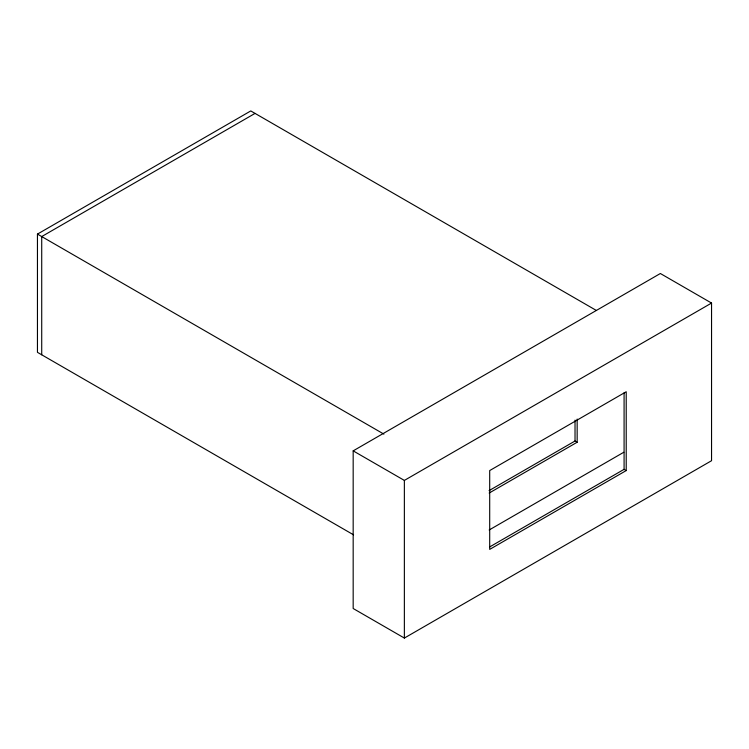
<?xml version="1.0" encoding="UTF-8"?>
<svg xmlns="http://www.w3.org/2000/svg" width="749" height="749" viewBox="0 0 749 749"><rect width="100%" height="100%" fill="white"/><g stroke="black" fill="none" stroke-linecap="round" stroke-linejoin="round"><path stroke-width="1.12" d="M353.528 534.814L37.45 352.33L37.45 234.1L250.775 110.936L596.213 310.376M255.044 113.399L41.719 236.562L41.719 354.792M353.172 450.861L660.356 273.507L711.55 303.064L711.55 460.71L404.366 638.064L353.172 608.506L353.172 450.861L404.366 480.418L711.55 303.064M489.06 490.632L575.026 441.011L577.161 442.238L577.161 419.056M489.172 493.039L577.161 442.238M489.153 529.992L623.795 452.256M489.584 546.985L624.086 469.333L626.22 470.569L626.22 391.746L489.696 470.569L489.696 549.391L626.22 470.569M37.45 234.1L383.9 434.12M624.086 392.832L624.086 469.333M575.026 420.142L575.026 441.011M404.366 480.418L404.366 638.064"/></g></svg>
